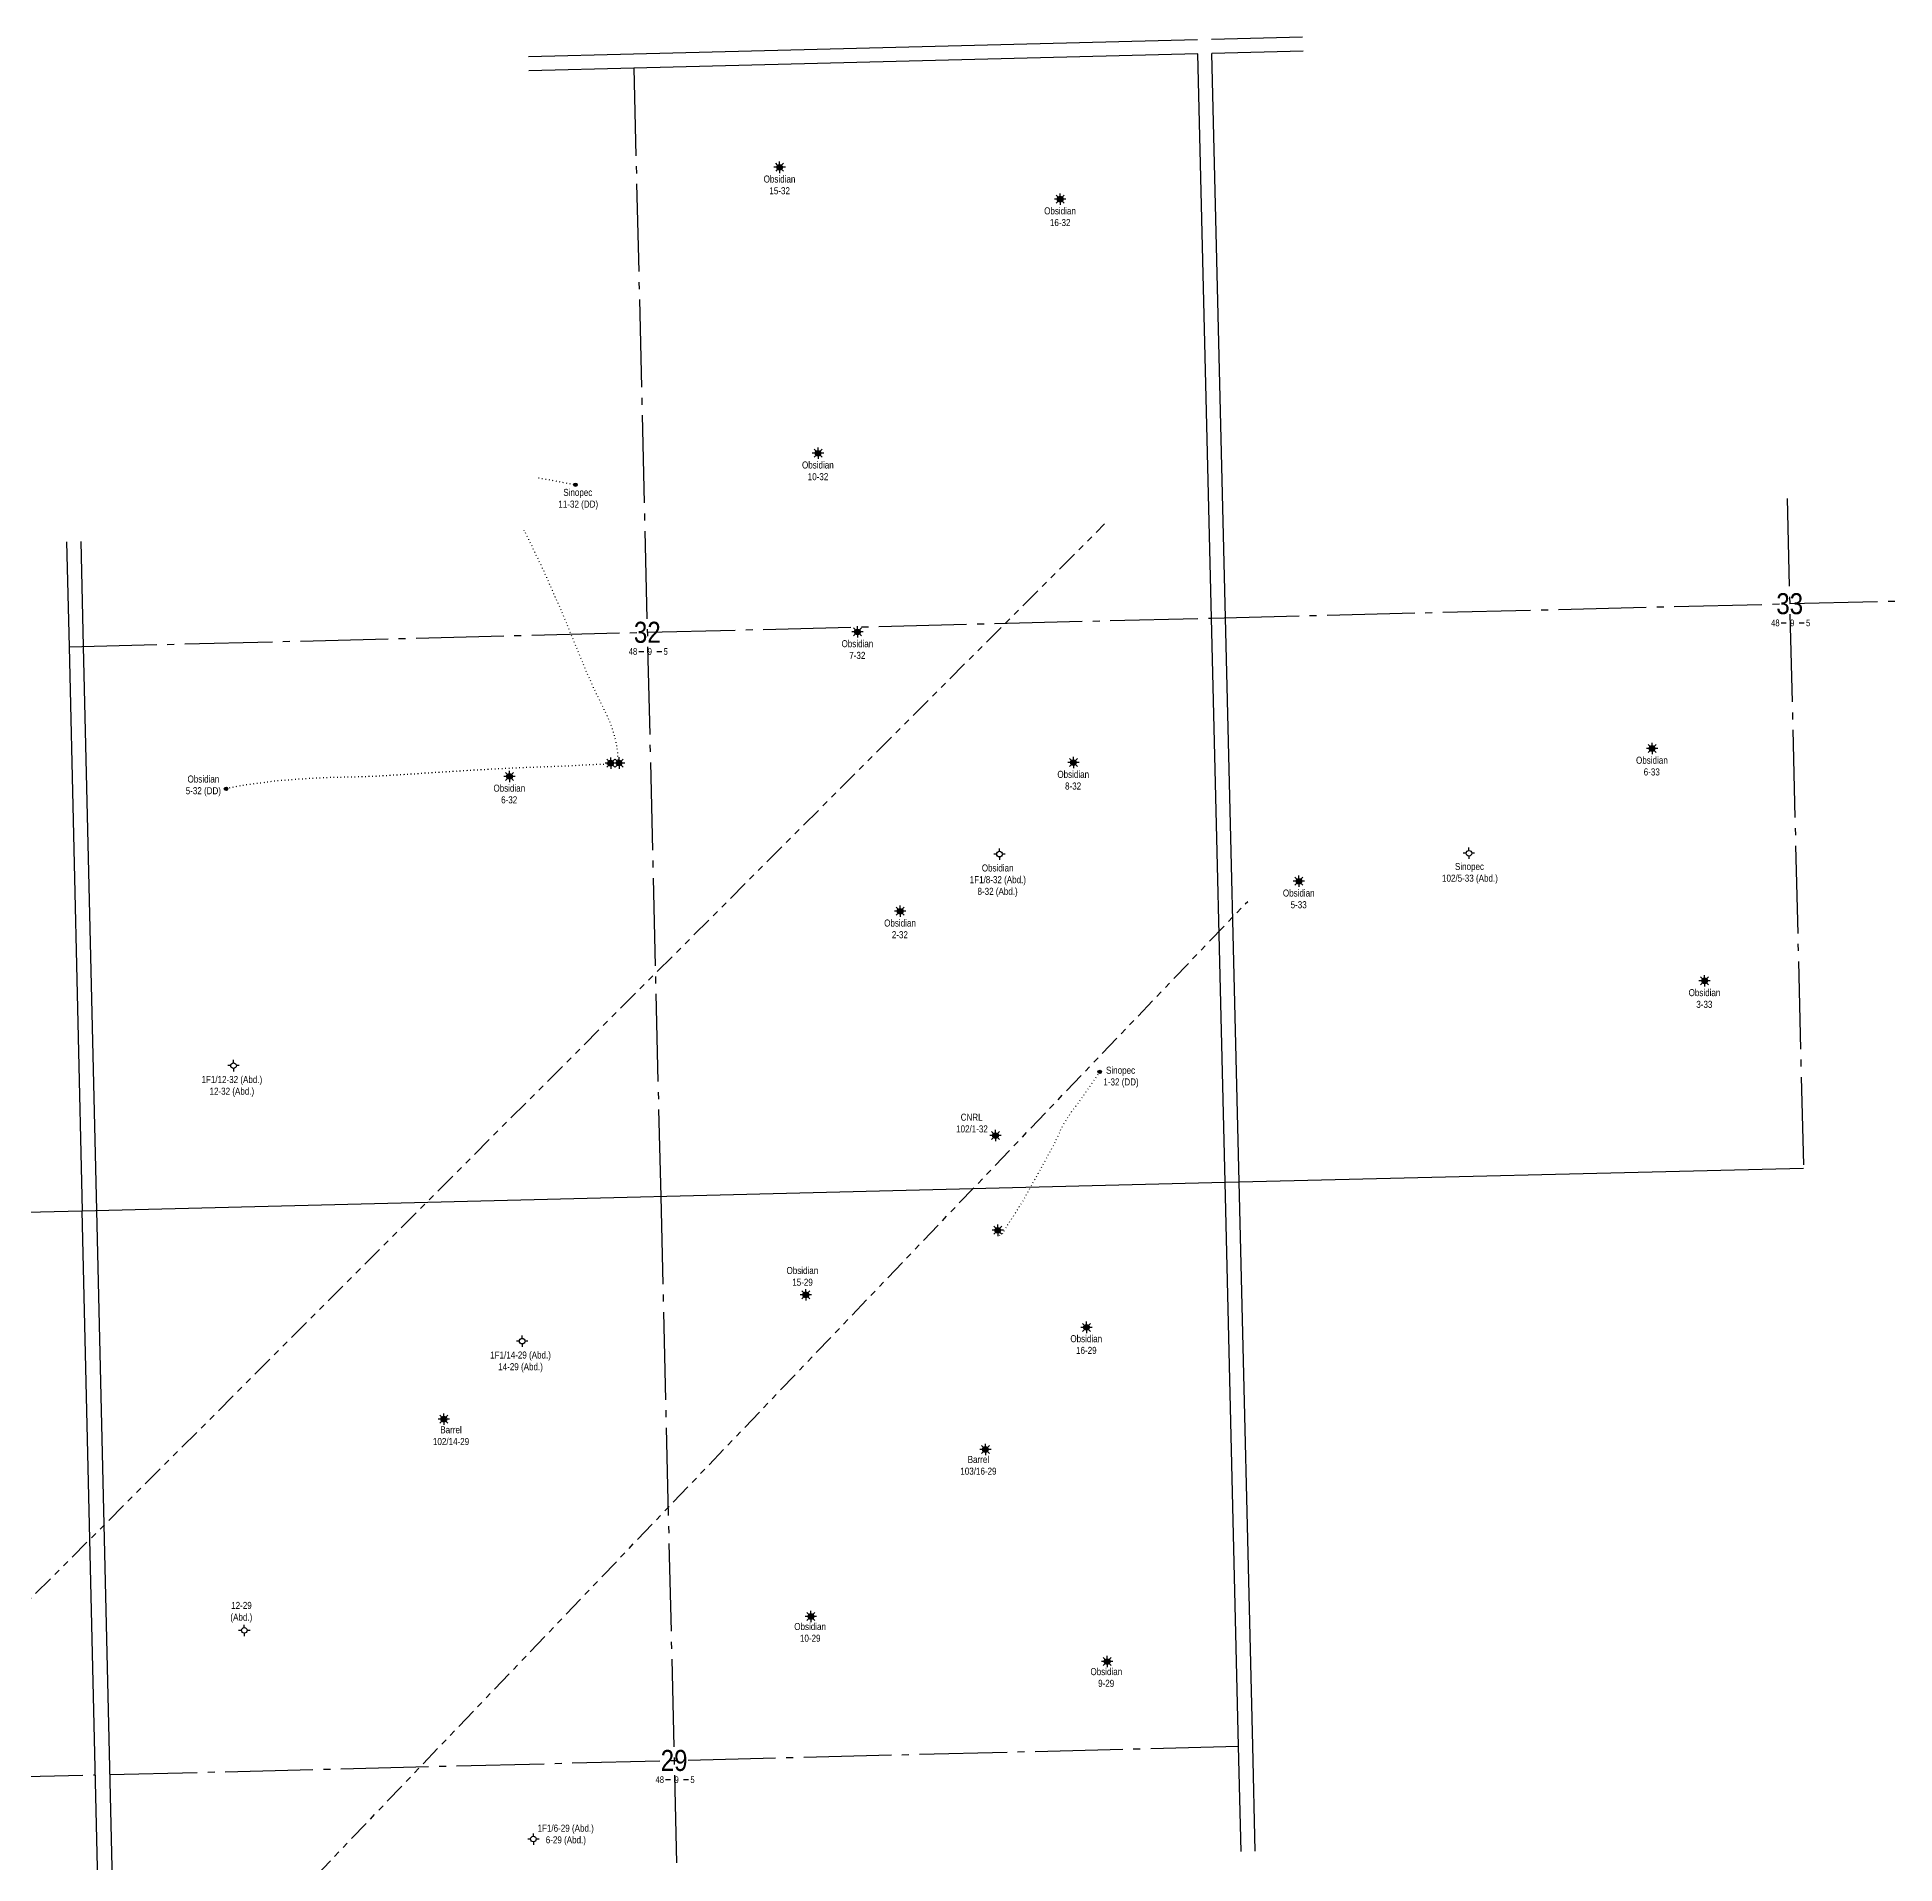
# Model space of a CAD drawing. Extents: x 608511 to 625740, y 5884551 to 5895090.
# Drawn here: x 613963 to 616612, y 5892486 to 5895090 of the extents above; entities that cross this region are included whole.
import ezdxf
from ezdxf.enums import TextEntityAlignment as Align

# ---------------------------------------------------------------- set-up
doc = ezdxf.new("R2010")
doc.units = 0
doc.header["$LTSCALE"] = 5
doc.header["$PDSIZE"] = 0.5
for name, pattern in [('foc-DOT', [1, 0.2, -0.8]), ('foc-DRILLPATH', [14.75, 6, -1.75, 1.75, -1.75, 1.75, -1.75]), ('foc-QUARTERLINE', [33, 25, -3, 2, -3])]:
    doc.linetypes.add(name, pattern=pattern)
doc.layers.get('Defpoints').update_dxf_attribs({"color": 9})
for name, color, linetype in [('10', 1, 'Continuous'), ('9', 3, 'Continuous'), ('ABADATA-DRILL', 8, 'foc-DOT'), ('ABADATA-DRILL-T', 8, 'Continuous'), ('L-SECLBL', 7, 'Continuous'), ('L-SECQ', 8, 'foc-QUARTERLINE'), ('locations_b228e22e-e736-4', 7, 'Continuous'), ('P-PDRILLPATH', 12, 'foc-DRILLPATH')]:
    doc.layers.add(name, color=color, linetype=linetype)
doc.styles.add('80L', font='ARIALN.TTF', dxfattribs={"height": 10})
doc.styles.add('SIMPLEX', font='ARIALN.TTF')

# ---------------------------------------------------------------- blocks, each defined once
blk = doc.blocks.new('L-SECLBL')
at = {"layer": '9', "color": 7}
for p, q in [((-5.1, -27.8), (-12.3, -27.8)), ((20.7, -27.8), (13.5, -27.8))]:
    blk.add_line(p, q, dxfattribs=at)
at = {"layer": '10', "color": 2, "style": 'SIMPLEX'}
blk.add_attdef('SEC', text='', height=30, dxfattribs=at).set_placement((0, 0), align=Align.MIDDLE)
at = {"layer": '10', "color": 5, "style": '80L'}
blk.add_attdef('TWP', text='', height=9.5, dxfattribs=at).set_placement((-14.4, -27.4), align=Align.MIDDLE_RIGHT)
blk.add_attdef('RGE', text='', height=9.5, dxfattribs=at).set_placement((3.6, -27.4), align=Align.MIDDLE_CENTER)
blk.add_attdef('MER', text='', height=9.5, dxfattribs=at).set_placement((23.2, -27.4), align=Align.MIDDLE_LEFT)
blk = doc.blocks.new('GABD')
for p, q in [((-0.81, 0), (-1.62, 0)), ((0, 0.81), (0, 1.62)), ((1.62, 0), (0.81, 0)), ((0, -0.81), (0, -1.62))]:
    blk.add_line(p, q)
blk.add_circle((0, 0), 0.8)
blk = doc.blocks.new('GAS')
h = blk.add_hatch(color=255)
h.dxf.hatch_style = 1
edge = h.paths.add_edge_path()
edge.add_arc((0, 0), 0.9, 0, 360)
for p, q in [((-0.81, 0), (-1.62, 0)), ((-0.57, 0.57), (-1.14, 1.14)), ((0, 0.81), (0, 1.62)), ((0.57, 0.57), (1.14, 1.14)), ((1.62, 0), (0.81, 0)), ((-0.57, -0.57), (-1.14, -1.14)), ((0, -0.81), (0, -1.62)), ((1.14, -1.14), (0.57, -0.57))]:
    blk.add_line(p, q)
blk.add_circle((0, 0), 0.8)
blk = doc.blocks.new('BH-Existing')
at = {"layer": 'ABADATA-DRILL-T'}
h = blk.add_hatch(color=256, dxfattribs=at)
h.dxf.hatch_style = 1
edge = h.paths.add_edge_path()
edge.add_arc((0, 0), 0.5, 0, 360)
blk.add_circle((0, 0), 0.5, dxfattribs=at)

msp = doc.modelspace()

# ---------------------------------------------------------------- linework, layer by layer
at = {"layer": 'ABADATA-DRILL', "flags": 128}
for points in [[(614677.767, 5894461.853), (614679.807, 5894461.486), (614682.62, 5894460.973), (614685.433, 5894460.46), (614688.236, 5894459.927), (614691.02, 5894459.394), (614693.894, 5894458.862), (614696.757, 5894458.311), (614730.542, 5894451.849)], [(614792.694, 5894055.211), (614792.694, 5894055.211), (614792.674, 5894055.21), (614792.545, 5894055.197), (614792.366, 5894055.133), (614792.159, 5894055.028), (614792.066, 5894055.146), (614792.007, 5894055.504), (614791.881, 5894057.012), (614791.442, 5894059.462), (614791.128, 5894062.955), (614791.05, 5894067.445), (614790.519, 5894072.924), (614789.564, 5894079.352), (614788.147, 5894086.71), (614786.153, 5894094.765), (614783.545, 5894103.405), (614780.068, 5894112.844), (614775.887, 5894122.406), (614771.37, 5894131.781), (614766.802, 5894141.224), (614762.29, 5894150.438), (614757.758, 5894159.642), (614753.447, 5894169.211), (614749.255, 5894178.833), (614745.279, 5894187.751), (614741.316, 5894197.028), (614737.476, 5894206.539), (614733.633, 5894216.219), (614729.652, 5894225.776), (614725.724, 5894235.225), (614721.947, 5894244.667), (614718.241, 5894254.001), (614714.395, 5894263.381), (614710.412, 5894272.648), (614706.18, 5894282.229), (614701.829, 5894291.828), (614697.675, 5894301.101), (614693.723, 5894310.288), (614689.772, 5894319.446), (614685.82, 5894328.264), (614681.582, 5894337.265), (614677.264, 5894346.294), (614672.838, 5894355.65), (614668.18, 5894365.131), (614663.654, 5894374.495), (614659.337, 5894383.454), (614657.393, 5894387.125)], [(614780.601, 5894054.92), (614780.601, 5894054.92), (614780.621, 5894054.921), (614780.671, 5894054.922), (614780.731, 5894054.913), (614780.811, 5894054.925), (614780.692, 5894054.872), (614780.326, 5894054.704), (614778.984, 5894054.321), (614776.954, 5894053.912), (614774.024, 5894053.432), (614769.909, 5894053.193), (614764.819, 5894053.141), (614758.682, 5894052.944), (614751.728, 5894052.607), (614743.816, 5894052.166), (614734.597, 5894051.615), (614724.497, 5894051.083), (614713.605, 5894050.601), (614701.864, 5894050.079), (614689.331, 5894049.638), (614676.288, 5894049.175), (614662.426, 5894048.692), (614648.575, 5894048.15), (614634.696, 5894047.506), (614620.849, 5894046.814), (614607.224, 5894046.017), (614593.708, 5894045.272), (614579.642, 5894044.544), (614566.347, 5894043.735), (614553.035, 5894042.835), (614539.292, 5894041.975), (614525.248, 5894041.148), (614511.715, 5894040.243), (614498.055, 5894039.275), (614484.14, 5894038.45), (614470.315, 5894037.678), (614456.811, 5894036.834), (614443.776, 5894036.071), (614430.645, 5894035.546), (614417.369, 5894035.197), (614403.432, 5894034.902), (614389.634, 5894034.661), (614376.48, 5894034.265), (614363.041, 5894033.632), (614349.786, 5894032.874), (614336.313, 5894031.991), (614322.731, 5894031.064), (614309.692, 5894030.021), (614298.148, 5894028.814), (614287.741, 5894027.313), (614277.042, 5894025.906), (614266.707, 5894024.748), (614257.576, 5894023.428), (614249.537, 5894022.045), (614246.24, 5894021.446), (614242.377, 5894020.683), (614236.199, 5894019.304), (614235.383, 5894019.104), (614232.42, 5894018.363)], [(615332.576, 5893389.077), (615334.225, 5893387.507), (615335.012, 5893386.795), (615335.701, 5893386.002), (615336.027, 5893384.939), (615335.779, 5893383.633), (615335.1, 5893381.916), (615334.566, 5893381.243), (615335.304, 5893381.731), (615336.889, 5893382.399), (615338.312, 5893383.124), (615339.168, 5893383.715), (615339.921, 5893385.233), (615340.171, 5893385.259), (615340.291, 5893385.252), (615340.408, 5893385.385), (615340.447, 5893385.426), (615340.697, 5893385.822), (615341.119, 5893386.593), (615341.75, 5893387.788), (615342.631, 5893389.42), (615343.693, 5893391.446), (615344.957, 5893393.767), (615346.514, 5893396.386), (615348.414, 5893399.322), (615350.627, 5893402.556), (615353.147, 5893406.298), (615355.731, 5893410.302), (615358.303, 5893414.395), (615360.797, 5893418.436), (615363.289, 5893422.528), (615365.821, 5893426.61), (615368.353, 5893430.702), (615370.765, 5893434.791), (615373.088, 5893438.869), (615375.226, 5893442.691), (615377.392, 5893446.635), (615379.507, 5893450.587), (615381.633, 5893454.519), (615383.78, 5893458.382), (615385.968, 5893462.256), (615388.193, 5893466.201), (615390.417, 5893470.205), (615392.611, 5893474.21), (615394.736, 5893478.202), (615396.809, 5893482.223), (615399.002, 5893486.287), (615401.418, 5893490.617), (615403.767, 5893494.855), (615406.184, 5893499.164), (615408.608, 5893503.554), (615410.934, 5893507.921), (615413.015, 5893512.043), (615417.083, 5893520.463), (615417.939, 5893522.314), (615419.981, 5893526.805), (615421.956, 5893531.184), (615424.015, 5893535.385), (615426.111, 5893539.316), (615428.262, 5893543.049), (615430.408, 5893546.552), (615433.214, 5893550.921), (615435.503, 5893554.297), (615437.96, 5893557.747), (615440.409, 5893561.147), (615443.091, 5893564.843), (615445.89, 5893568.652), (615448.776, 5893572.582), (615451.62, 5893576.582), (615454.374, 5893580.61), (615458.171, 5893586.173), (615461.312, 5893590.72), (615477.994, 5893614.889)]]:
    msp.add_lwpolyline(points, dxfattribs=at)
at = {"layer": 'Defpoints', "color": 2}
for p, q in [((615617.477, 5895086.087), (614813.37, 5895065.808)), ((615766.935, 5895089.868), (615637.579, 5895086.606)), ((614813.37, 5895065.808), (614663.505, 5895062.029)), ((614813.877, 5895045.706), (614663.982, 5895041.925)), ((615617.984, 5895065.984), (614813.877, 5895045.706)), ((615637.327, 5894261.854), (615617.984, 5895065.984)), ((615767.921, 5895069.777), (615638.086, 5895066.503)), ((615657.43, 5894262.338), (615638.087, 5895066.468)), ((614005.025, 5894370.644), (614008.543, 5894220.779)), ((614025.128, 5894371.152), (614028.647, 5894221.251)), ((615656.669, 5893457.725), (615637.327, 5894261.854)), ((615676.773, 5893458.208), (615657.43, 5894262.338)), ((614008.543, 5894220.779), (614027.418, 5893416.638)), ((614028.647, 5894221.251), (614047.522, 5893417.11)), ((615676.012, 5892653.595), (615656.669, 5893457.725)), ((615696.115, 5892654.078), (615676.773, 5893458.208)), ((615679.617, 5892503.696), (615676.012, 5892653.595)), ((615699.72, 5892504.199), (615696.115, 5892654.078))]:
    msp.add_line(p, q, dxfattribs=at)
at = {"layer": 'Defpoints', "color": 2, "flags": 128}
for points in [[(614027.418, 5893416.638), (615656.669, 5893457.725)], [(615656.669, 5893457.725), (616481.367, 5893477.899)], [(613074.031, 5893393.952), (614027.418, 5893416.638)], [(614064.921, 5891808.904), (614027.418, 5893416.638)], [(614047.522, 5893417.11), (614085.024, 5891809.403)]]:
    msp.add_lwpolyline(points, dxfattribs=at)
at = {"layer": 'Defpoints'}
for p in [(615021.701, 5894904.335), (615421.655, 5894858.996), (615076.365, 5894496.75), (614730.561, 5894451.822), (615132.771, 5894242.017), (616265.504, 5894075.886), (615440.448, 5894055.782), (614232.392, 5894018.307), (614232.42, 5894018.363), (614636.443, 5894036.103), (615335.22, 5893925.364), (616004.443, 5893926.529), (615762.045, 5893886.597), (615193.507, 5893843.818), (616340.488, 5893744.599), (614243.088, 5893623.801), (614243.088, 5893623.801), (615477.973, 5893614.844), (615329.387, 5893524.113), (615059.1, 5893297.237), (615459.282, 5893250.789), (614654.674, 5893231.098), (614654.674, 5893231.098), (614542.928, 5893119.907), (614542.928, 5893119.907), (615315.034, 5893076.693), (615315.034, 5893076.693), (615066.324, 5892838.541), (614258.44, 5892818.839), (615488.642, 5892774.262), (615488.642, 5892774.262), (614670.551, 5892521.417)]:
    msp.add_point(p, dxfattribs=at)
at = {"layer": 'L-SECQ', "flags": 128}
for points in [[(614813.877, 5895045.706), (614852.095, 5893437.435)], [(616458.13, 5894432.237), (616481.367, 5893477.899)], [(615637.327, 5894261.854), (616611.676, 5894286.064)], [(614008.543, 5894220.779), (615637.327, 5894261.854)], [(614852.095, 5893437.435), (614890.748, 5891809.293)], [(614066.273, 5892613.275), (615676.012, 5892653.595)], [(612418.843, 5892573.772), (614046.162, 5892612.771)], [(614046.162, 5892612.771), (614046.17, 5892612.771)]]:
    msp.add_lwpolyline(points, dxfattribs=at)
at = {"layer": 'locations_b228e22e-e736-4'}
for p, q in [((615132.771, 5894242.017), (615132.771, 5894242.017)), ((616004.443, 5893926.529), (616004.443, 5893926.529)), ((614542.928, 5893119.907), (614542.928, 5893119.907)), ((615488.642, 5892774.262), (615488.642, 5892774.262))]:
    msp.add_line(p, q, dxfattribs=at)
at = {"layer": 'P-PDRILLPATH', "flags": 128}
for points in [[(612918, 5891828), (615485, 5894396)], [(613239, 5891296), (615689, 5893858)]]:
    msp.add_lwpolyline(points, dxfattribs=at)

# ---------------------------------------------------------------- block references
at = {"layer": 'ABADATA-DRILL-T', "xscale": 5.000000000000018, "yscale": 5.000000000000018}
for name, p, zscale in [('GAS', (615021.701, 5894904.335), 5.000000000000018), ('GAS', (615421.655, 5894858.996), 5.000000000000018), ('GAS', (615076.365, 5894496.75), 5.000000000000018), ('BH-Existing', (614730.542, 5894451.849), 10.00000000000004), ('GAS', (615132.771, 5894242.017), 5.000000000000018), ('GAS', (616265.504, 5894075.886), 5.000000000000018), ('GAS', (614636.443, 5894036.103), 5.000000000000018), ('GAS', (614780.811, 5894054.925), 5.000000000000018), ('GAS', (614792.694, 5894055.211), 5.000000000000018), ('GAS', (615440.448, 5894055.782), 5.000000000000018), ('BH-Existing', (614232.406, 5894018.314), 10.00000000000004), ('GABD', (615335.22, 5893925.364), 5.000000000000018), ('GABD', (616004.443, 5893926.529), 5.000000000000018), ('GAS', (615762.045, 5893886.597), 5.000000000000018), ('GAS', (615193.507, 5893843.818), 5.000000000000018), ('GAS', (616340.488, 5893744.599), 5.000000000000018), ('GABD', (614243.088, 5893623.801), 5.000000000000018), ('BH-Existing', (615477.994, 5893614.889), 10.00000000000004), ('GAS', (615329.387, 5893524.113), 5.000000000000018), ('GAS', (615332.576, 5893389.077), 5.000000000000018), ('GAS', (615059.1, 5893297.237), 5.000000000000018), ('GAS', (615459.282, 5893250.789), 5.000000000000018), ('GABD', (614654.674, 5893231.098), 5.000000000000018), ('GAS', (614542.928, 5893119.907), 5.000000000000018), ('GAS', (615315.034, 5893076.693), 5.000000000000018), ('GABD', (614258.44, 5892818.839), 5.000000000000018), ('GAS', (615066.324, 5892838.541), 5.000000000000018), ('GAS', (615488.642, 5892774.262), 5.000000000000018), ('GABD', (614670.551, 5892521.417), 5.000000000000018)]:
    msp.add_blockref(name, p, dxfattribs=dict(at, zscale=zscale))
at = {"layer": 'L-SECLBL'}
for p, values in [((616461.78, 5894282.339), {'SEC': '33', 'TWP': '48', 'RGE': '9', 'MER': '5'}), ((614832.986, 5894241.57), {'SEC': '32', 'TWP': '48', 'RGE': '9', 'MER': '5'}), ((614871.182, 5892633.436), {'SEC': '29', 'TWP': '48', 'RGE': '9', 'MER': '5'})]:
    msp.add_blockref('L-SECLBL', p, dxfattribs=at).add_auto_attribs(values)

# ---------------------------------------------------------------- texts
at = {"layer": 'ABADATA-DRILL-T', "char_height": 10, "attachment_point": 1, "style": '80L'}
for s, width, insert in [('\\pi12.57869;Obsidian\\P\\pi20.76423;15-32', 68.99094, (614986.306, 5894892.619)), ('\\pi12.57869;Obsidian\\P\\pi20.76423;16-32', 68.99094, (615386.26, 5894847.28)), ('\\pi12.57869;Obsidian\\P\\pi20.76423;10-32', 68.99094, (615040.971, 5894485.035)), ('\\pi14.11007;Sinopec\\P\\pi7.13531;11-32 (DD)', 68.99094, (614699.076, 5894445.933)), ('\\pi12.57869;Obsidian\\P\\pi23.59847;7-32', 68.99094, (615097.376, 5894230.302)), ('\\pi12.57869;Obsidian\\P\\pi23.56437;8-32', 68.99094, (615405.054, 5894044.066)), ('\\pi12.57869;Obsidian\\P\\pi23.5098;6-33', 68.99094, (616230.109, 5894064.17)), ('\\pi2.92176;Obsidian\\P\\pi0.27851;5-32 (DD)', 49.67708, (614174.594, 5894037.351)), ('\\pi12.57869;Obsidian\\P\\pi23.54049;6-32', 68.99094, (614601.049, 5894024.387)), ('\\pi23.52242;Obsidian\\P\\pi6.28504;1F1/8-32 (Abd.)\\P\\pi17.3628;8-32 (Abd.)', 90.8784, (615286.403, 5893910.6)), ('\\pi19.11889;Sinopec\\P\\pi0.66392;102/5-33 (Abd.)', 79.00859, (615965.406, 5893912.726)), ('\\pi12.57869;Obsidian\\P\\pi23.53367;5-33', 68.99094, (615726.651, 5893874.881)), ('\\pi12.57869;Obsidian\\P\\pi23.49615;2-32', 68.99094, (615158.113, 5893832.102)), ('\\pi12.57869;Obsidian\\P\\pi23.53367;3-33', 68.99094, (616305.094, 5893732.883)), ('\\pi14.11007;Sinopec\\P\\pi10.32085;1-32 (DD)', 68.99094, (615472.955, 5893622.274)), ('\\pi3.0995;1F1/12-32 (Abd.)\\P\\pi14.56267;12-32 (Abd.)', 90.8784, (614194.271, 5893609.037)), ('\\pi19.39656;CNRL\\P\\pi12.80038;102/1-32', 68.99094, (615260.445, 5893555.317)), ('\\pi12.57869;Obsidian\\P\\pi20.71989;15-29 ', 68.99094, (615018.923, 5893336.817)), ('\\pi0.3399;Obsidian\\P\\pi8.48111;16-29 ', 44.51337, (615435.834, 5893239.592)), ('\\pi3.0995;1F1/14-29 (Abd.)\\P\\pi14.56267;14-29 (Abd.)', 90.8784, (614605.857, 5893216.334)), ('\\pi11.15164;Barrel\\P\\pi0.66392;102/14-29', 51.17776, (614526.711, 5893109.733)), ('\\pi11.15164;Barrel\\P\\pi0.66392;103/16-29', 51.17776, (615278.635, 5893067.461)), ('\\pi1.5234;12-29 \\P\\pi0.39447;(Abd.)', 30.59795, (614238.192, 5892859.411)), ('\\pi12.57869;Obsidian\\P\\pi20.71989;10-29 ', 68.99094, (615029.925, 5892829.309)), ('\\pi12.57869;Obsidian\\P\\pi23.52003;9-29 ', 68.99094, (615452.242, 5892765.031)), ('1F1/6-29 (Abd.)\\P\\pi11.7178;6-29 (Abd.)', 79.63615, (614676.512, 5892541.908))]:
    msp.add_mtext_dynamic_manual_height_columns(s, width=width, gutter_width=50, heights=[0], dxfattribs=dict(at, insert=insert))

doc.saveas('drawing.dxf')
